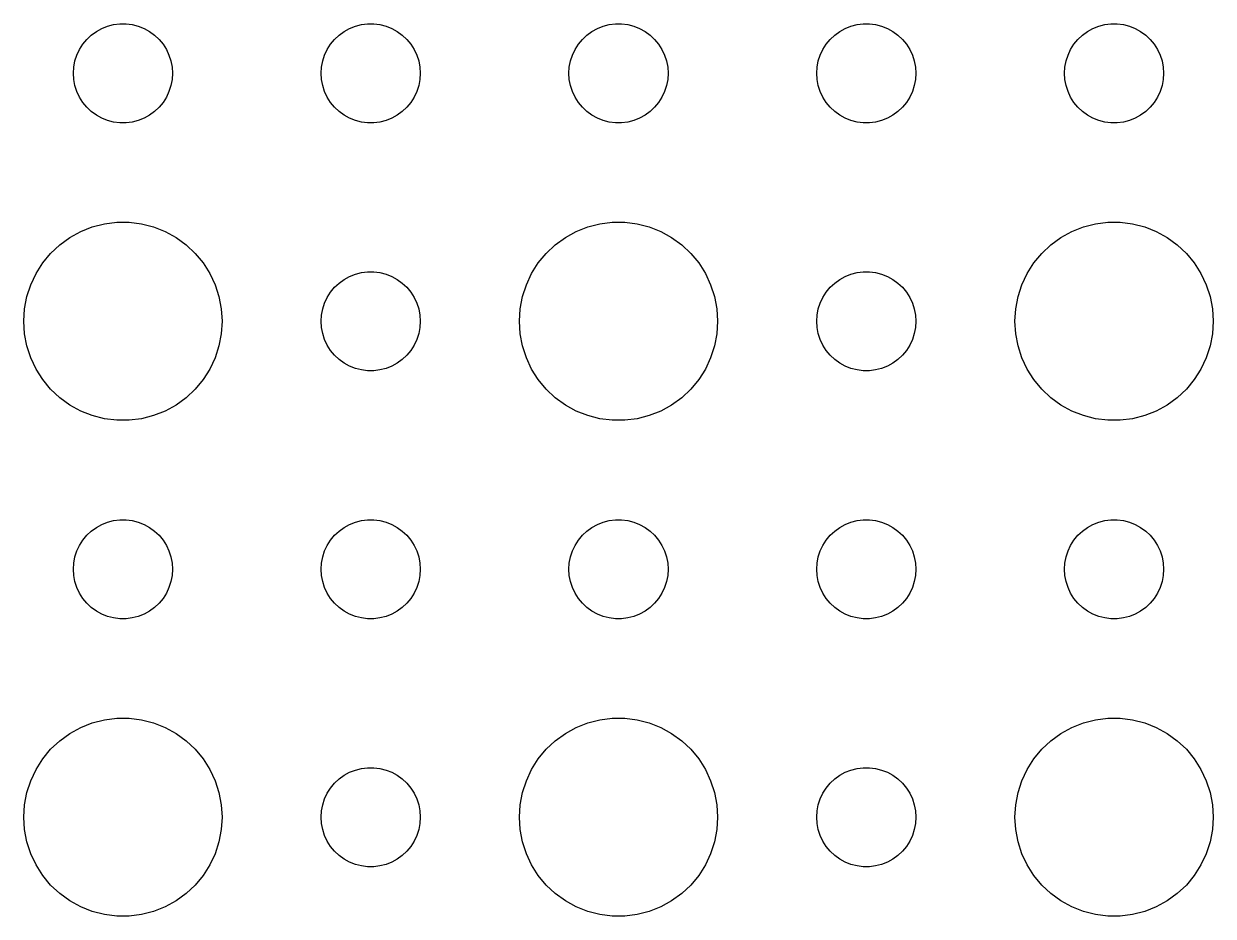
# Model space of a CAD drawing. Header units: metres. Extents: x -127 to 127, y -127 to 127.
# Drawn here: x -78 to -42, y -92.99 to -66 of the extents above; entities that cross this region are included whole.
import ezdxf

# ---------------------------------------------------------------- set-up
doc = ezdxf.new("R2010")
doc.units = ezdxf.units.M

msp = doc.modelspace()

# ---------------------------------------------------------------- linework, layer by layer
for p, q in [((-75.9561, -66.3442), (-75.8037, -66.2335)), ((-75.8037, -66.2335), (-75.6387, -66.1428)), ((-75.6387, -66.1428), (-75.4635, -66.0734)), ((-75.4635, -66.0734), (-75.2811, -66.0266)), ((-75.2811, -66.0266), (-75.0942, -66.003)), ((-75.0942, -66.003), (-74.9058, -66.003)), ((-74.9058, -66.003), (-74.7189, -66.0266)), ((-74.7189, -66.0266), (-74.5365, -66.0734)), ((-74.5365, -66.0734), (-74.3613, -66.1428)), ((-74.3613, -66.1428), (-74.1963, -66.2335)), ((-74.1963, -66.2335), (-74.0439, -66.3442)), ((-68.4561, -66.3442), (-68.3037, -66.2335)), ((-68.3037, -66.2335), (-68.1387, -66.1428)), ((-68.1387, -66.1428), (-67.9635, -66.0734)), ((-67.9635, -66.0734), (-67.7811, -66.0266)), ((-67.7811, -66.0266), (-67.5942, -66.003)), ((-67.5942, -66.003), (-67.4058, -66.003)), ((-67.4058, -66.003), (-67.2189, -66.0266)), ((-67.2189, -66.0266), (-67.0365, -66.0734)), ((-67.0365, -66.0734), (-66.8613, -66.1428)), ((-66.8613, -66.1428), (-66.6963, -66.2335)), ((-66.6963, -66.2335), (-66.5439, -66.3442)), ((-60.9561, -66.3442), (-60.8037, -66.2335)), ((-60.8037, -66.2335), (-60.6387, -66.1428)), ((-60.6387, -66.1428), (-60.4635, -66.0734)), ((-60.4635, -66.0734), (-60.2811, -66.0266)), ((-60.2811, -66.0266), (-60.0942, -66.003)), ((-60.0942, -66.003), (-59.9058, -66.003)), ((-59.9058, -66.003), (-59.7189, -66.0266)), ((-59.7189, -66.0266), (-59.5365, -66.0734)), ((-59.5365, -66.0734), (-59.3613, -66.1428)), ((-59.3613, -66.1428), (-59.1963, -66.2335)), ((-59.1963, -66.2335), (-59.0439, -66.3442)), ((-53.4561, -66.3442), (-53.3037, -66.2335)), ((-53.3037, -66.2335), (-53.1387, -66.1428)), ((-53.1387, -66.1428), (-52.9635, -66.0734)), ((-52.9635, -66.0734), (-52.7811, -66.0266)), ((-52.7811, -66.0266), (-52.5942, -66.003)), ((-52.5942, -66.003), (-52.4058, -66.003)), ((-52.4058, -66.003), (-52.2189, -66.0266)), ((-52.2189, -66.0266), (-52.0365, -66.0734)), ((-52.0365, -66.0734), (-51.8613, -66.1428)), ((-51.8613, -66.1428), (-51.6963, -66.2335)), ((-51.6963, -66.2335), (-51.5439, -66.3442)), ((-45.9561, -66.3442), (-45.8037, -66.2335)), ((-45.8037, -66.2335), (-45.6387, -66.1428)), ((-45.6387, -66.1428), (-45.4635, -66.0734)), ((-45.4635, -66.0734), (-45.2811, -66.0266)), ((-45.2811, -66.0266), (-45.0942, -66.003)), ((-45.0942, -66.003), (-44.9058, -66.003)), ((-44.9058, -66.003), (-44.7189, -66.0266)), ((-44.7189, -66.0266), (-44.5365, -66.0734)), ((-44.5365, -66.0734), (-44.3613, -66.1428)), ((-44.3613, -66.1428), (-44.1963, -66.2335)), ((-44.1963, -66.2335), (-44.0439, -66.3442)), ((-76.2135, -66.6183), (-76.0934, -66.4732)), ((-76.0934, -66.4732), (-75.9561, -66.3442)), ((-74.0439, -66.3442), (-73.9065, -66.4732)), ((-73.9065, -66.4732), (-73.7865, -66.6183)), ((-68.7135, -66.6183), (-68.5934, -66.4732)), ((-68.5934, -66.4732), (-68.4561, -66.3442)), ((-66.5439, -66.3442), (-66.4065, -66.4732)), ((-66.4065, -66.4732), (-66.2865, -66.6183)), ((-61.2135, -66.6183), (-61.0934, -66.4732)), ((-61.0934, -66.4732), (-60.9561, -66.3442)), ((-59.0439, -66.3442), (-58.9065, -66.4732)), ((-58.9065, -66.4732), (-58.7865, -66.6183)), ((-53.7135, -66.6183), (-53.5934, -66.4732)), ((-53.5934, -66.4732), (-53.4561, -66.3442)), ((-51.5439, -66.3442), (-51.4065, -66.4732)), ((-51.4065, -66.4732), (-51.2865, -66.6183)), ((-46.2135, -66.6183), (-46.0934, -66.4732)), ((-46.0934, -66.4732), (-45.9561, -66.3442)), ((-44.0439, -66.3442), (-43.9065, -66.4732)), ((-43.9065, -66.4732), (-43.7865, -66.6183)), ((-76.4529, -67.127), (-76.3947, -66.9478)), ((-76.3947, -66.9478), (-76.3145, -66.7774)), ((-76.3145, -66.7774), (-76.2135, -66.6183)), ((-73.7865, -66.6183), (-73.6855, -66.7774)), ((-73.6855, -66.7774), (-73.6053, -66.9478)), ((-73.6053, -66.9478), (-73.5471, -67.127)), ((-68.9529, -67.127), (-68.8947, -66.9478)), ((-68.8947, -66.9478), (-68.8145, -66.7774)), ((-68.8145, -66.7774), (-68.7135, -66.6183)), ((-66.2865, -66.6183), (-66.1855, -66.7774)), ((-66.1855, -66.7774), (-66.1053, -66.9478)), ((-66.1053, -66.9478), (-66.0471, -67.127)), ((-61.4529, -67.127), (-61.3947, -66.9478)), ((-61.3947, -66.9478), (-61.3145, -66.7774)), ((-61.3145, -66.7774), (-61.2135, -66.6183)), ((-58.7865, -66.6183), (-58.6855, -66.7774)), ((-58.6855, -66.7774), (-58.6053, -66.9478)), ((-58.6053, -66.9478), (-58.5471, -67.127)), ((-53.9529, -67.127), (-53.8947, -66.9478)), ((-53.8947, -66.9478), (-53.8145, -66.7774)), ((-53.8145, -66.7774), (-53.7135, -66.6183)), ((-51.2865, -66.6183), (-51.1855, -66.7774)), ((-51.1855, -66.7774), (-51.1053, -66.9478)), ((-51.1053, -66.9478), (-51.0471, -67.127)), ((-46.4529, -67.127), (-46.3947, -66.9478)), ((-46.3947, -66.9478), (-46.3145, -66.7774)), ((-46.3145, -66.7774), (-46.2135, -66.6183)), ((-43.7865, -66.6183), (-43.6855, -66.7774)), ((-43.6855, -66.7774), (-43.6053, -66.9478)), ((-43.6053, -66.9478), (-43.5471, -67.127)), ((-76.5, -67.5), (-76.4882, -67.312)), ((-76.4882, -67.312), (-76.4529, -67.127)), ((-73.5471, -67.127), (-73.5118, -67.312)), ((-73.5118, -67.312), (-73.5, -67.5)), ((-69, -67.5), (-68.9882, -67.312)), ((-68.9882, -67.312), (-68.9529, -67.127)), ((-66.0471, -67.127), (-66.0118, -67.312)), ((-66.0118, -67.312), (-66, -67.5)), ((-61.5, -67.5), (-61.4882, -67.312)), ((-61.4882, -67.312), (-61.4529, -67.127)), ((-58.5471, -67.127), (-58.5118, -67.312)), ((-58.5118, -67.312), (-58.5, -67.5)), ((-54, -67.5), (-53.9882, -67.312)), ((-53.9882, -67.312), (-53.9529, -67.127)), ((-51.0471, -67.127), (-51.0118, -67.312)), ((-51.0118, -67.312), (-51, -67.5)), ((-46.5, -67.5), (-46.4882, -67.312)), ((-46.4882, -67.312), (-46.4529, -67.127)), ((-43.5471, -67.127), (-43.5118, -67.312)), ((-43.5118, -67.312), (-43.5, -67.5)), ((-76.4882, -67.688), (-76.5, -67.5)), ((-73.5, -67.5), (-73.5118, -67.688)), ((-68.9882, -67.688), (-69, -67.5)), ((-66, -67.5), (-66.0118, -67.688)), ((-61.4882, -67.688), (-61.5, -67.5)), ((-58.5, -67.5), (-58.5118, -67.688)), ((-53.9882, -67.688), (-54, -67.5)), ((-51, -67.5), (-51.0118, -67.688)), ((-46.4882, -67.688), (-46.5, -67.5)), ((-43.5, -67.5), (-43.5118, -67.688)), ((-76.4529, -67.873), (-76.4882, -67.688)), ((-76.3947, -68.0522), (-76.4529, -67.873)), ((-73.5471, -67.873), (-73.6053, -68.0522)), ((-73.5118, -67.688), (-73.5471, -67.873)), ((-68.9529, -67.873), (-68.9882, -67.688)), ((-68.8947, -68.0522), (-68.9529, -67.873)), ((-66.0471, -67.873), (-66.1053, -68.0522)), ((-66.0118, -67.688), (-66.0471, -67.873)), ((-61.4529, -67.873), (-61.4882, -67.688)), ((-61.3947, -68.0522), (-61.4529, -67.873)), ((-58.5471, -67.873), (-58.6053, -68.0522)), ((-58.5118, -67.688), (-58.5471, -67.873)), ((-53.9529, -67.873), (-53.9882, -67.688)), ((-53.8947, -68.0522), (-53.9529, -67.873)), ((-51.0471, -67.873), (-51.1053, -68.0522)), ((-51.0118, -67.688), (-51.0471, -67.873)), ((-46.4529, -67.873), (-46.4882, -67.688)), ((-46.3947, -68.0522), (-46.4529, -67.873)), ((-43.5471, -67.873), (-43.6053, -68.0522)), ((-43.5118, -67.688), (-43.5471, -67.873)), ((-76.3145, -68.2226), (-76.3947, -68.0522)), ((-76.2135, -68.3817), (-76.3145, -68.2226)), ((-76.0934, -68.5268), (-76.2135, -68.3817)), ((-73.7865, -68.3817), (-73.9065, -68.5268)), ((-73.6855, -68.2226), (-73.7865, -68.3817)), ((-73.6053, -68.0522), (-73.6855, -68.2226)), ((-68.8145, -68.2226), (-68.8947, -68.0522)), ((-68.7135, -68.3817), (-68.8145, -68.2226)), ((-68.5934, -68.5268), (-68.7135, -68.3817)), ((-66.2865, -68.3817), (-66.4065, -68.5268)), ((-66.1855, -68.2226), (-66.2865, -68.3817)), ((-66.1053, -68.0522), (-66.1855, -68.2226)), ((-61.3145, -68.2226), (-61.3947, -68.0522)), ((-61.2135, -68.3817), (-61.3145, -68.2226)), ((-61.0934, -68.5268), (-61.2135, -68.3817)), ((-58.7865, -68.3817), (-58.9065, -68.5268)), ((-58.6855, -68.2226), (-58.7865, -68.3817)), ((-58.6053, -68.0522), (-58.6855, -68.2226)), ((-53.8145, -68.2226), (-53.8947, -68.0522)), ((-53.7135, -68.3817), (-53.8145, -68.2226)), ((-53.5934, -68.5268), (-53.7135, -68.3817)), ((-51.2865, -68.3817), (-51.4065, -68.5268)), ((-51.1855, -68.2226), (-51.2865, -68.3817)), ((-51.1053, -68.0522), (-51.1855, -68.2226)), ((-46.3145, -68.2226), (-46.3947, -68.0522)), ((-46.2135, -68.3817), (-46.3145, -68.2226)), ((-46.0934, -68.5268), (-46.2135, -68.3817)), ((-43.7865, -68.3817), (-43.9065, -68.5268)), ((-43.6855, -68.2226), (-43.7865, -68.3817)), ((-43.6053, -68.0522), (-43.6855, -68.2226)), ((-75.9561, -68.6558), (-76.0934, -68.5268)), ((-75.8037, -68.7665), (-75.9561, -68.6558)), ((-74.0439, -68.6558), (-74.1963, -68.7665)), ((-73.9065, -68.5268), (-74.0439, -68.6558)), ((-68.4561, -68.6558), (-68.5934, -68.5268)), ((-68.3037, -68.7665), (-68.4561, -68.6558)), ((-66.5439, -68.6558), (-66.6963, -68.7665)), ((-66.4065, -68.5268), (-66.5439, -68.6558)), ((-60.9561, -68.6558), (-61.0934, -68.5268)), ((-60.8037, -68.7665), (-60.9561, -68.6558)), ((-59.0439, -68.6558), (-59.1963, -68.7665)), ((-58.9065, -68.5268), (-59.0439, -68.6558)), ((-53.4561, -68.6558), (-53.5934, -68.5268)), ((-53.3037, -68.7665), (-53.4561, -68.6558)), ((-51.5439, -68.6558), (-51.6963, -68.7665)), ((-51.4065, -68.5268), (-51.5439, -68.6558)), ((-45.9561, -68.6558), (-46.0934, -68.5268)), ((-45.8037, -68.7665), (-45.9561, -68.6558)), ((-44.0439, -68.6558), (-44.1963, -68.7665)), ((-43.9065, -68.5268), (-44.0439, -68.6558)), ((-75.6387, -68.8572), (-75.8037, -68.7665)), ((-75.4635, -68.9266), (-75.6387, -68.8572)), ((-75.2811, -68.9734), (-75.4635, -68.9266)), ((-75.0942, -68.997), (-75.2811, -68.9734)), ((-74.9058, -68.997), (-75.0942, -68.997)), ((-74.7189, -68.9734), (-74.9058, -68.997)), ((-74.5365, -68.9266), (-74.7189, -68.9734)), ((-74.3613, -68.8572), (-74.5365, -68.9266)), ((-74.1963, -68.7665), (-74.3613, -68.8572)), ((-68.1387, -68.8572), (-68.3037, -68.7665)), ((-67.9635, -68.9266), (-68.1387, -68.8572)), ((-67.7811, -68.9734), (-67.9635, -68.9266)), ((-67.5942, -68.997), (-67.7811, -68.9734)), ((-67.4058, -68.997), (-67.5942, -68.997)), ((-67.2189, -68.9734), (-67.4058, -68.997)), ((-67.0365, -68.9266), (-67.2189, -68.9734)), ((-66.8613, -68.8572), (-67.0365, -68.9266)), ((-66.6963, -68.7665), (-66.8613, -68.8572)), ((-60.6387, -68.8572), (-60.8037, -68.7665)), ((-60.4635, -68.9266), (-60.6387, -68.8572)), ((-60.2811, -68.9734), (-60.4635, -68.9266)), ((-60.0942, -68.997), (-60.2811, -68.9734)), ((-59.9058, -68.997), (-60.0942, -68.997)), ((-59.7189, -68.9734), (-59.9058, -68.997)), ((-59.5365, -68.9266), (-59.7189, -68.9734)), ((-59.3613, -68.8572), (-59.5365, -68.9266)), ((-59.1963, -68.7665), (-59.3613, -68.8572)), ((-53.1387, -68.8572), (-53.3037, -68.7665)), ((-52.9635, -68.9266), (-53.1387, -68.8572)), ((-52.7811, -68.9734), (-52.9635, -68.9266)), ((-52.5942, -68.997), (-52.7811, -68.9734)), ((-52.4058, -68.997), (-52.5942, -68.997)), ((-52.2189, -68.9734), (-52.4058, -68.997)), ((-52.0365, -68.9266), (-52.2189, -68.9734)), ((-51.8613, -68.8572), (-52.0365, -68.9266)), ((-51.6963, -68.7665), (-51.8613, -68.8572)), ((-45.6387, -68.8572), (-45.8037, -68.7665)), ((-45.4635, -68.9266), (-45.6387, -68.8572)), ((-45.2811, -68.9734), (-45.4635, -68.9266)), ((-45.0942, -68.997), (-45.2811, -68.9734)), ((-44.9058, -68.997), (-45.0942, -68.997)), ((-44.7189, -68.9734), (-44.9058, -68.997)), ((-44.5365, -68.9266), (-44.7189, -68.9734)), ((-44.3613, -68.8572), (-44.5365, -68.9266)), ((-44.1963, -68.7665), (-44.3613, -68.8572)), ((-76.6075, -72.467), (-76.2773, -72.2855)), ((-76.2773, -72.2855), (-75.927, -72.1468)), ((-75.927, -72.1468), (-75.5621, -72.0531)), ((-75.5621, -72.0531), (-75.1884, -72.0059)), ((-75.1884, -72.0059), (-74.8116, -72.0059)), ((-74.8116, -72.0059), (-74.4379, -72.0531)), ((-74.4379, -72.0531), (-74.073, -72.1468)), ((-74.073, -72.1468), (-73.7227, -72.2855)), ((-73.7227, -72.2855), (-73.3925, -72.467)), ((-61.6075, -72.467), (-61.2773, -72.2855)), ((-61.2773, -72.2855), (-60.927, -72.1468)), ((-60.927, -72.1468), (-60.5621, -72.0531)), ((-60.5621, -72.0531), (-60.1884, -72.0059)), ((-60.1884, -72.0059), (-59.8116, -72.0059)), ((-59.8116, -72.0059), (-59.4379, -72.0531)), ((-59.4379, -72.0531), (-59.0729, -72.1468)), ((-59.0729, -72.1468), (-58.7227, -72.2855)), ((-58.7227, -72.2855), (-58.3925, -72.467)), ((-46.6075, -72.467), (-46.2773, -72.2855)), ((-46.2773, -72.2855), (-45.927, -72.1468)), ((-45.927, -72.1468), (-45.5621, -72.0531)), ((-45.5621, -72.0531), (-45.1884, -72.0059)), ((-45.1884, -72.0059), (-44.8116, -72.0059)), ((-44.8116, -72.0059), (-44.4379, -72.0531)), ((-44.4379, -72.0531), (-44.0729, -72.1468)), ((-44.0729, -72.1468), (-43.7227, -72.2855)), ((-43.7227, -72.2855), (-43.3925, -72.467)), ((-77.1869, -72.9464), (-76.9123, -72.6885)), ((-76.9123, -72.6885), (-76.6075, -72.467)), ((-73.3925, -72.467), (-73.0877, -72.6885)), ((-73.0877, -72.6885), (-72.8131, -72.9464)), ((-62.1869, -72.9464), (-61.9123, -72.6885)), ((-61.9123, -72.6885), (-61.6075, -72.467)), ((-58.3925, -72.467), (-58.0877, -72.6885)), ((-58.0877, -72.6885), (-57.8131, -72.9464)), ((-47.1869, -72.9464), (-46.9123, -72.6885)), ((-46.9123, -72.6885), (-46.6075, -72.467)), ((-43.3925, -72.467), (-43.0877, -72.6885)), ((-43.0877, -72.6885), (-42.8131, -72.9464)), ((-77.427, -73.2366), (-77.1869, -72.9464)), ((-72.8131, -72.9464), (-72.573, -73.2366)), ((-62.427, -73.2366), (-62.1869, -72.9464)), ((-57.8131, -72.9464), (-57.5729, -73.2366)), ((-47.427, -73.2366), (-47.1869, -72.9464)), ((-42.8131, -72.9464), (-42.5729, -73.2366)), ((-77.6289, -73.5547), (-77.427, -73.2366)), ((-72.573, -73.2366), (-72.3711, -73.5547)), ((-62.6289, -73.5547), (-62.427, -73.2366)), ((-57.5729, -73.2366), (-57.3711, -73.5547)), ((-47.6289, -73.5547), (-47.427, -73.2366)), ((-42.5729, -73.2366), (-42.3711, -73.5547)), ((-77.7893, -73.8956), (-77.6289, -73.5547)), ((-72.3711, -73.5547), (-72.2107, -73.8956)), ((-68.4561, -73.8442), (-68.3037, -73.7335)), ((-68.3037, -73.7335), (-68.1387, -73.6428)), ((-68.1387, -73.6428), (-67.9635, -73.5734)), ((-67.9635, -73.5734), (-67.7811, -73.5266)), ((-67.7811, -73.5266), (-67.5942, -73.503)), ((-67.5942, -73.503), (-67.4058, -73.503)), ((-67.4058, -73.503), (-67.2189, -73.5266)), ((-67.2189, -73.5266), (-67.0365, -73.5734)), ((-67.0365, -73.5734), (-66.8613, -73.6428)), ((-66.8613, -73.6428), (-66.6963, -73.7335)), ((-66.6963, -73.7335), (-66.5439, -73.8442)), ((-62.7893, -73.8956), (-62.6289, -73.5547)), ((-57.3711, -73.5547), (-57.2107, -73.8956)), ((-53.4561, -73.8442), (-53.3037, -73.7335)), ((-53.3037, -73.7335), (-53.1387, -73.6428)), ((-53.1387, -73.6428), (-52.9635, -73.5734)), ((-52.9635, -73.5734), (-52.7811, -73.5266)), ((-52.7811, -73.5266), (-52.5942, -73.503)), ((-52.5942, -73.503), (-52.4058, -73.503)), ((-52.4058, -73.503), (-52.2189, -73.5266)), ((-52.2189, -73.5266), (-52.0365, -73.5734)), ((-52.0365, -73.5734), (-51.8613, -73.6428)), ((-51.8613, -73.6428), (-51.6963, -73.7335)), ((-51.6963, -73.7335), (-51.5439, -73.8442)), ((-47.7893, -73.8956), (-47.6289, -73.5547)), ((-42.3711, -73.5547), (-42.2107, -73.8956)), ((-77.9057, -74.2539), (-77.7893, -73.8956)), ((-72.2107, -73.8956), (-72.0943, -74.2539)), ((-68.8145, -74.2774), (-68.7135, -74.1183)), ((-68.7135, -74.1183), (-68.5934, -73.9732)), ((-68.5934, -73.9732), (-68.4561, -73.8442)), ((-66.5439, -73.8442), (-66.4065, -73.9732)), ((-66.4065, -73.9732), (-66.2865, -74.1183)), ((-66.2865, -74.1183), (-66.1855, -74.2774)), ((-62.9057, -74.2539), (-62.7893, -73.8956)), ((-57.2107, -73.8956), (-57.0942, -74.2539)), ((-53.8145, -74.2774), (-53.7135, -74.1183)), ((-53.7135, -74.1183), (-53.5934, -73.9732)), ((-53.5934, -73.9732), (-53.4561, -73.8442)), ((-51.5439, -73.8442), (-51.4065, -73.9732)), ((-51.4065, -73.9732), (-51.2865, -74.1183)), ((-51.2865, -74.1183), (-51.1855, -74.2774)), ((-47.9057, -74.2539), (-47.7893, -73.8956)), ((-42.2107, -73.8956), (-42.0942, -74.2539)), ((-77.9763, -74.624), (-77.9057, -74.2539)), ((-72.0943, -74.2539), (-72.0237, -74.624)), ((-68.9529, -74.627), (-68.8947, -74.4478)), ((-68.8947, -74.4478), (-68.8145, -74.2774)), ((-66.1855, -74.2774), (-66.1053, -74.4478)), ((-66.1053, -74.4478), (-66.0471, -74.627)), ((-62.9763, -74.624), (-62.9057, -74.2539)), ((-57.0942, -74.2539), (-57.0237, -74.624)), ((-53.9529, -74.627), (-53.8947, -74.4478)), ((-53.8947, -74.4478), (-53.8145, -74.2774)), ((-51.1855, -74.2774), (-51.1053, -74.4478)), ((-51.1053, -74.4478), (-51.0471, -74.627)), ((-47.9763, -74.624), (-47.9057, -74.2539)), ((-42.0942, -74.2539), (-42.0237, -74.624)), ((-78, -75), (-77.9763, -74.624)), ((-72.0237, -74.624), (-72, -75)), ((-69, -75), (-68.9882, -74.812)), ((-68.9882, -74.812), (-68.9529, -74.627)), ((-66.0471, -74.627), (-66.0118, -74.812)), ((-66.0118, -74.812), (-66, -75)), ((-63, -75), (-62.9763, -74.624)), ((-57.0237, -74.624), (-57, -75)), ((-54, -75), (-53.9882, -74.812)), ((-53.9882, -74.812), (-53.9529, -74.627)), ((-51.0471, -74.627), (-51.0118, -74.812)), ((-51.0118, -74.812), (-51, -75)), ((-48, -75), (-47.9763, -74.624)), ((-42.0237, -74.624), (-42, -75)), ((-77.9763, -75.376), (-78, -75)), ((-72, -75), (-72.0237, -75.376)), ((-68.9882, -75.188), (-69, -75)), ((-68.9529, -75.373), (-68.9882, -75.188)), ((-66.0118, -75.188), (-66.0471, -75.373)), ((-66, -75), (-66.0118, -75.188)), ((-62.9763, -75.376), (-63, -75)), ((-57, -75), (-57.0237, -75.376)), ((-53.9882, -75.188), (-54, -75)), ((-53.9529, -75.373), (-53.9882, -75.188)), ((-51.0118, -75.188), (-51.0471, -75.373)), ((-51, -75), (-51.0118, -75.188)), ((-47.9763, -75.376), (-48, -75)), ((-42, -75), (-42.0237, -75.376)), ((-77.9057, -75.7461), (-77.9763, -75.376)), ((-72.0237, -75.376), (-72.0943, -75.7461)), ((-68.8947, -75.5522), (-68.9529, -75.373)), ((-68.8145, -75.7226), (-68.8947, -75.5522)), ((-66.1053, -75.5522), (-66.1855, -75.7226)), ((-66.0471, -75.373), (-66.1053, -75.5522)), ((-62.9057, -75.7461), (-62.9763, -75.376)), ((-57.0237, -75.376), (-57.0942, -75.7461)), ((-53.8947, -75.5522), (-53.9529, -75.373)), ((-53.8145, -75.7226), (-53.8947, -75.5522)), ((-51.1053, -75.5522), (-51.1855, -75.7226)), ((-51.0471, -75.373), (-51.1053, -75.5522)), ((-47.9057, -75.7461), (-47.9763, -75.376)), ((-42.0237, -75.376), (-42.0942, -75.7461)), ((-77.7893, -76.1044), (-77.9057, -75.7461)), ((-72.0943, -75.7461), (-72.2107, -76.1044)), ((-68.7135, -75.8817), (-68.8145, -75.7226)), ((-68.5934, -76.0268), (-68.7135, -75.8817)), ((-66.2865, -75.8817), (-66.4065, -76.0268)), ((-66.1855, -75.7226), (-66.2865, -75.8817)), ((-62.7893, -76.1044), (-62.9057, -75.7461)), ((-57.0942, -75.7461), (-57.2107, -76.1044)), ((-53.7135, -75.8817), (-53.8145, -75.7226)), ((-53.5934, -76.0268), (-53.7135, -75.8817)), ((-51.2865, -75.8817), (-51.4065, -76.0268)), ((-51.1855, -75.7226), (-51.2865, -75.8817)), ((-47.7893, -76.1044), (-47.9057, -75.7461)), ((-42.0942, -75.7461), (-42.2107, -76.1044)), ((-77.6289, -76.4453), (-77.7893, -76.1044)), ((-72.2107, -76.1044), (-72.3711, -76.4453)), ((-68.4561, -76.1558), (-68.5934, -76.0268)), ((-68.3037, -76.2665), (-68.4561, -76.1558)), ((-68.1387, -76.3572), (-68.3037, -76.2665)), ((-66.6963, -76.2665), (-66.8613, -76.3572)), ((-66.5439, -76.1558), (-66.6963, -76.2665)), ((-66.4065, -76.0268), (-66.5439, -76.1558)), ((-62.6289, -76.4453), (-62.7893, -76.1044)), ((-57.2107, -76.1044), (-57.3711, -76.4453)), ((-53.4561, -76.1558), (-53.5934, -76.0268)), ((-53.3037, -76.2665), (-53.4561, -76.1558)), ((-53.1387, -76.3572), (-53.3037, -76.2665)), ((-51.6963, -76.2665), (-51.8613, -76.3572)), ((-51.5439, -76.1558), (-51.6963, -76.2665)), ((-51.4065, -76.0268), (-51.5439, -76.1558)), ((-47.6289, -76.4453), (-47.7893, -76.1044)), ((-42.2107, -76.1044), (-42.3711, -76.4453)), ((-77.427, -76.7634), (-77.6289, -76.4453)), ((-72.3711, -76.4453), (-72.573, -76.7634)), ((-67.9635, -76.4266), (-68.1387, -76.3572)), ((-67.7811, -76.4734), (-67.9635, -76.4266)), ((-67.5942, -76.497), (-67.7811, -76.4734)), ((-67.4058, -76.497), (-67.5942, -76.497)), ((-67.2189, -76.4734), (-67.4058, -76.497)), ((-67.0365, -76.4266), (-67.2189, -76.4734)), ((-66.8613, -76.3572), (-67.0365, -76.4266)), ((-62.427, -76.7634), (-62.6289, -76.4453)), ((-57.3711, -76.4453), (-57.5729, -76.7634)), ((-52.9635, -76.4266), (-53.1387, -76.3572)), ((-52.7811, -76.4734), (-52.9635, -76.4266)), ((-52.5942, -76.497), (-52.7811, -76.4734)), ((-52.4058, -76.497), (-52.5942, -76.497)), ((-52.2189, -76.4734), (-52.4058, -76.497)), ((-52.0365, -76.4266), (-52.2189, -76.4734)), ((-51.8613, -76.3572), (-52.0365, -76.4266)), ((-47.427, -76.7634), (-47.6289, -76.4453)), ((-42.3711, -76.4453), (-42.5729, -76.7634)), ((-77.1869, -77.0536), (-77.427, -76.7634)), ((-72.573, -76.7634), (-72.8131, -77.0536)), ((-62.1869, -77.0536), (-62.427, -76.7634)), ((-57.5729, -76.7634), (-57.8131, -77.0536)), ((-47.1869, -77.0536), (-47.427, -76.7634)), ((-42.5729, -76.7634), (-42.8131, -77.0536)), ((-76.9123, -77.3115), (-77.1869, -77.0536)), ((-76.6075, -77.533), (-76.9123, -77.3115)), ((-73.0877, -77.3115), (-73.3925, -77.533)), ((-72.8131, -77.0536), (-73.0877, -77.3115)), ((-61.9123, -77.3115), (-62.1869, -77.0536)), ((-61.6075, -77.533), (-61.9123, -77.3115)), ((-58.0877, -77.3115), (-58.3925, -77.533)), ((-57.8131, -77.0536), (-58.0877, -77.3115)), ((-46.9123, -77.3115), (-47.1869, -77.0536)), ((-46.6075, -77.533), (-46.9123, -77.3115)), ((-43.0877, -77.3115), (-43.3925, -77.533)), ((-42.8131, -77.0536), (-43.0877, -77.3115)), ((-76.2773, -77.7145), (-76.6075, -77.533)), ((-75.927, -77.8532), (-76.2773, -77.7145)), ((-73.7227, -77.7145), (-74.073, -77.8532)), ((-73.3925, -77.533), (-73.7227, -77.7145)), ((-61.2773, -77.7145), (-61.6075, -77.533)), ((-60.927, -77.8532), (-61.2773, -77.7145)), ((-58.7227, -77.7145), (-59.0729, -77.8532)), ((-58.3925, -77.533), (-58.7227, -77.7145)), ((-46.2773, -77.7145), (-46.6075, -77.533)), ((-45.927, -77.8532), (-46.2773, -77.7145)), ((-43.7227, -77.7145), (-44.0729, -77.8532)), ((-43.3925, -77.533), (-43.7227, -77.7145)), ((-75.5621, -77.9469), (-75.927, -77.8532)), ((-75.1884, -77.9941), (-75.5621, -77.9469)), ((-74.8116, -77.9941), (-75.1884, -77.9941)), ((-74.4379, -77.9469), (-74.8116, -77.9941)), ((-74.073, -77.8532), (-74.4379, -77.9469)), ((-60.5621, -77.9469), (-60.927, -77.8532)), ((-60.1884, -77.9941), (-60.5621, -77.9469)), ((-59.8116, -77.9941), (-60.1884, -77.9941)), ((-59.4379, -77.9469), (-59.8116, -77.9941)), ((-59.0729, -77.8532), (-59.4379, -77.9469)), ((-45.5621, -77.9469), (-45.927, -77.8532)), ((-45.1884, -77.9941), (-45.5621, -77.9469)), ((-44.8116, -77.9941), (-45.1884, -77.9941)), ((-44.4379, -77.9469), (-44.8116, -77.9941)), ((-44.0729, -77.8532), (-44.4379, -77.9469)), ((-76.0934, -81.4732), (-75.9561, -81.3442)), ((-75.9561, -81.3442), (-75.8037, -81.2335)), ((-75.8037, -81.2335), (-75.6387, -81.1428)), ((-75.6387, -81.1428), (-75.4635, -81.0734)), ((-75.4635, -81.0734), (-75.2811, -81.0266)), ((-75.2811, -81.0266), (-75.0942, -81.003)), ((-75.0942, -81.003), (-74.9058, -81.003)), ((-74.9058, -81.003), (-74.7189, -81.0266)), ((-74.7189, -81.0266), (-74.5365, -81.0734)), ((-74.5365, -81.0734), (-74.3613, -81.1428)), ((-74.3613, -81.1428), (-74.1963, -81.2335)), ((-74.1963, -81.2335), (-74.0439, -81.3442)), ((-74.0439, -81.3442), (-73.9065, -81.4732)), ((-68.5934, -81.4732), (-68.4561, -81.3442)), ((-68.4561, -81.3442), (-68.3037, -81.2335)), ((-68.3037, -81.2335), (-68.1387, -81.1428)), ((-68.1387, -81.1428), (-67.9635, -81.0734)), ((-67.9635, -81.0734), (-67.7811, -81.0266)), ((-67.7811, -81.0266), (-67.5942, -81.003)), ((-67.5942, -81.003), (-67.4058, -81.003)), ((-67.4058, -81.003), (-67.2189, -81.0266)), ((-67.2189, -81.0266), (-67.0365, -81.0734)), ((-67.0365, -81.0734), (-66.8613, -81.1428)), ((-66.8613, -81.1428), (-66.6963, -81.2335)), ((-66.6963, -81.2335), (-66.5439, -81.3442)), ((-66.5439, -81.3442), (-66.4065, -81.4732)), ((-61.0934, -81.4732), (-60.9561, -81.3442)), ((-60.9561, -81.3442), (-60.8037, -81.2335)), ((-60.8037, -81.2335), (-60.6387, -81.1428)), ((-60.6387, -81.1428), (-60.4635, -81.0734)), ((-60.4635, -81.0734), (-60.2811, -81.0266)), ((-60.2811, -81.0266), (-60.0942, -81.003)), ((-60.0942, -81.003), (-59.9058, -81.003)), ((-59.9058, -81.003), (-59.7189, -81.0266)), ((-59.7189, -81.0266), (-59.5365, -81.0734)), ((-59.5365, -81.0734), (-59.3613, -81.1428)), ((-59.3613, -81.1428), (-59.1963, -81.2335)), ((-59.1963, -81.2335), (-59.0439, -81.3442)), ((-59.0439, -81.3442), (-58.9065, -81.4732)), ((-53.5934, -81.4732), (-53.4561, -81.3442)), ((-53.4561, -81.3442), (-53.3037, -81.2335)), ((-53.3037, -81.2335), (-53.1387, -81.1428)), ((-53.1387, -81.1428), (-52.9635, -81.0734)), ((-52.9635, -81.0734), (-52.7811, -81.0266)), ((-52.7811, -81.0266), (-52.5942, -81.003)), ((-52.5942, -81.003), (-52.4058, -81.003)), ((-52.4058, -81.003), (-52.2189, -81.0266)), ((-52.2189, -81.0266), (-52.0365, -81.0734)), ((-52.0365, -81.0734), (-51.8613, -81.1428)), ((-51.8613, -81.1428), (-51.6963, -81.2335)), ((-51.6963, -81.2335), (-51.5439, -81.3442)), ((-51.5439, -81.3442), (-51.4065, -81.4732)), ((-46.0934, -81.4732), (-45.9561, -81.3442)), ((-45.9561, -81.3442), (-45.8037, -81.2335)), ((-45.8037, -81.2335), (-45.6387, -81.1428)), ((-45.6387, -81.1428), (-45.4635, -81.0734)), ((-45.4635, -81.0734), (-45.2811, -81.0266)), ((-45.2811, -81.0266), (-45.0942, -81.003)), ((-45.0942, -81.003), (-44.9058, -81.003)), ((-44.9058, -81.003), (-44.7189, -81.0266)), ((-44.7189, -81.0266), (-44.5365, -81.0734)), ((-44.5365, -81.0734), (-44.3613, -81.1428)), ((-44.3613, -81.1428), (-44.1963, -81.2335)), ((-44.1963, -81.2335), (-44.0439, -81.3442)), ((-44.0439, -81.3442), (-43.9065, -81.4732)), ((-76.3145, -81.7774), (-76.2135, -81.6183)), ((-76.2135, -81.6183), (-76.0934, -81.4732)), ((-73.9065, -81.4732), (-73.7865, -81.6183)), ((-73.7865, -81.6183), (-73.6855, -81.7774)), ((-68.8145, -81.7774), (-68.7135, -81.6183)), ((-68.7135, -81.6183), (-68.5934, -81.4732)), ((-66.4065, -81.4732), (-66.2865, -81.6183)), ((-66.2865, -81.6183), (-66.1855, -81.7774)), ((-61.3145, -81.7774), (-61.2135, -81.6183)), ((-61.2135, -81.6183), (-61.0934, -81.4732)), ((-58.9065, -81.4732), (-58.7865, -81.6183)), ((-58.7865, -81.6183), (-58.6855, -81.7774)), ((-53.8145, -81.7774), (-53.7135, -81.6183)), ((-53.7135, -81.6183), (-53.5934, -81.4732)), ((-51.4065, -81.4732), (-51.2865, -81.6183)), ((-51.2865, -81.6183), (-51.1855, -81.7774)), ((-46.3145, -81.7774), (-46.2135, -81.6183)), ((-46.2135, -81.6183), (-46.0934, -81.4732)), ((-43.9065, -81.4732), (-43.7865, -81.6183)), ((-43.7865, -81.6183), (-43.6855, -81.7774)), ((-76.4529, -82.127), (-76.3947, -81.9478)), ((-76.3947, -81.9478), (-76.3145, -81.7774)), ((-73.6855, -81.7774), (-73.6053, -81.9478)), ((-73.6053, -81.9478), (-73.5471, -82.127)), ((-68.9529, -82.127), (-68.8947, -81.9478)), ((-68.8947, -81.9478), (-68.8145, -81.7774)), ((-66.1855, -81.7774), (-66.1053, -81.9478)), ((-66.1053, -81.9478), (-66.0471, -82.127)), ((-61.4529, -82.127), (-61.3947, -81.9478)), ((-61.3947, -81.9478), (-61.3145, -81.7774)), ((-58.6855, -81.7774), (-58.6053, -81.9478)), ((-58.6053, -81.9478), (-58.5471, -82.127)), ((-53.9529, -82.127), (-53.8947, -81.9478)), ((-53.8947, -81.9478), (-53.8145, -81.7774)), ((-51.1855, -81.7774), (-51.1053, -81.9478)), ((-51.1053, -81.9478), (-51.0471, -82.127)), ((-46.4529, -82.127), (-46.3947, -81.9478)), ((-46.3947, -81.9478), (-46.3145, -81.7774)), ((-43.6855, -81.7774), (-43.6053, -81.9478)), ((-43.6053, -81.9478), (-43.5471, -82.127)), ((-76.5, -82.5), (-76.4882, -82.312)), ((-76.4882, -82.312), (-76.4529, -82.127)), ((-73.5471, -82.127), (-73.5118, -82.312)), ((-73.5118, -82.312), (-73.5, -82.5)), ((-69, -82.5), (-68.9882, -82.312)), ((-68.9882, -82.312), (-68.9529, -82.127)), ((-66.0471, -82.127), (-66.0118, -82.312)), ((-66.0118, -82.312), (-66, -82.5)), ((-61.5, -82.5), (-61.4882, -82.312)), ((-61.4882, -82.312), (-61.4529, -82.127)), ((-58.5471, -82.127), (-58.5118, -82.312)), ((-58.5118, -82.312), (-58.5, -82.5)), ((-54, -82.5), (-53.9882, -82.312)), ((-53.9882, -82.312), (-53.9529, -82.127)), ((-51.0471, -82.127), (-51.0118, -82.312)), ((-51.0118, -82.312), (-51, -82.5)), ((-46.5, -82.5), (-46.4882, -82.312)), ((-46.4882, -82.312), (-46.4529, -82.127)), ((-43.5471, -82.127), (-43.5118, -82.312)), ((-43.5118, -82.312), (-43.5, -82.5)), ((-76.4882, -82.688), (-76.5, -82.5)), ((-76.4529, -82.873), (-76.4882, -82.688)), ((-73.5118, -82.688), (-73.5471, -82.873)), ((-73.5, -82.5), (-73.5118, -82.688)), ((-68.9882, -82.688), (-69, -82.5)), ((-68.9529, -82.873), (-68.9882, -82.688)), ((-66.0118, -82.688), (-66.0471, -82.873)), ((-66, -82.5), (-66.0118, -82.688)), ((-61.4882, -82.688), (-61.5, -82.5)), ((-61.4529, -82.873), (-61.4882, -82.688)), ((-58.5118, -82.688), (-58.5471, -82.873)), ((-58.5, -82.5), (-58.5118, -82.688)), ((-53.9882, -82.688), (-54, -82.5)), ((-53.9529, -82.873), (-53.9882, -82.688)), ((-51.0118, -82.688), (-51.0471, -82.873)), ((-51, -82.5), (-51.0118, -82.688)), ((-46.4882, -82.688), (-46.5, -82.5)), ((-46.4529, -82.873), (-46.4882, -82.688)), ((-43.5118, -82.688), (-43.5471, -82.873)), ((-43.5, -82.5), (-43.5118, -82.688)), ((-76.3947, -83.0522), (-76.4529, -82.873)), ((-76.3145, -83.2226), (-76.3947, -83.0522)), ((-73.6053, -83.0522), (-73.6855, -83.2226)), ((-73.5471, -82.873), (-73.6053, -83.0522)), ((-68.8947, -83.0522), (-68.9529, -82.873)), ((-68.8145, -83.2226), (-68.8947, -83.0522)), ((-66.1053, -83.0522), (-66.1855, -83.2226)), ((-66.0471, -82.873), (-66.1053, -83.0522)), ((-61.3947, -83.0522), (-61.4529, -82.873)), ((-61.3145, -83.2226), (-61.3947, -83.0522)), ((-58.6053, -83.0522), (-58.6855, -83.2226)), ((-58.5471, -82.873), (-58.6053, -83.0522)), ((-53.8947, -83.0522), (-53.9529, -82.873)), ((-53.8145, -83.2226), (-53.8947, -83.0522)), ((-51.1053, -83.0522), (-51.1855, -83.2226)), ((-51.0471, -82.873), (-51.1053, -83.0522)), ((-46.3947, -83.0522), (-46.4529, -82.873)), ((-46.3145, -83.2226), (-46.3947, -83.0522)), ((-43.6053, -83.0522), (-43.6855, -83.2226)), ((-43.5471, -82.873), (-43.6053, -83.0522)), ((-76.2135, -83.3817), (-76.3145, -83.2226)), ((-76.0934, -83.5268), (-76.2135, -83.3817)), ((-73.7865, -83.3817), (-73.9065, -83.5268)), ((-73.6855, -83.2226), (-73.7865, -83.3817)), ((-68.7135, -83.3817), (-68.8145, -83.2226)), ((-68.5934, -83.5268), (-68.7135, -83.3817)), ((-66.2865, -83.3817), (-66.4065, -83.5268)), ((-66.1855, -83.2226), (-66.2865, -83.3817)), ((-61.2135, -83.3817), (-61.3145, -83.2226)), ((-61.0934, -83.5268), (-61.2135, -83.3817)), ((-58.7865, -83.3817), (-58.9065, -83.5268)), ((-58.6855, -83.2226), (-58.7865, -83.3817)), ((-53.7135, -83.3817), (-53.8145, -83.2226)), ((-53.5934, -83.5268), (-53.7135, -83.3817)), ((-51.2865, -83.3817), (-51.4065, -83.5268)), ((-51.1855, -83.2226), (-51.2865, -83.3817)), ((-46.2135, -83.3817), (-46.3145, -83.2226)), ((-46.0934, -83.5268), (-46.2135, -83.3817)), ((-43.7865, -83.3817), (-43.9065, -83.5268)), ((-43.6855, -83.2226), (-43.7865, -83.3817)), ((-75.9561, -83.6558), (-76.0934, -83.5268)), ((-75.8037, -83.7665), (-75.9561, -83.6558)), ((-75.6387, -83.8572), (-75.8037, -83.7665)), ((-75.4635, -83.9266), (-75.6387, -83.8572)), ((-74.3613, -83.8572), (-74.5365, -83.9266)), ((-74.1963, -83.7665), (-74.3613, -83.8572)), ((-74.0439, -83.6558), (-74.1963, -83.7665)), ((-73.9065, -83.5268), (-74.0439, -83.6558)), ((-68.4561, -83.6558), (-68.5934, -83.5268)), ((-68.3037, -83.7665), (-68.4561, -83.6558)), ((-68.1387, -83.8572), (-68.3037, -83.7665)), ((-67.9635, -83.9266), (-68.1387, -83.8572)), ((-66.8613, -83.8572), (-67.0365, -83.9266)), ((-66.6963, -83.7665), (-66.8613, -83.8572)), ((-66.5439, -83.6558), (-66.6963, -83.7665)), ((-66.4065, -83.5268), (-66.5439, -83.6558)), ((-60.9561, -83.6558), (-61.0934, -83.5268)), ((-60.8037, -83.7665), (-60.9561, -83.6558)), ((-60.6387, -83.8572), (-60.8037, -83.7665)), ((-60.4635, -83.9266), (-60.6387, -83.8572)), ((-59.3613, -83.8572), (-59.5365, -83.9266)), ((-59.1963, -83.7665), (-59.3613, -83.8572)), ((-59.0439, -83.6558), (-59.1963, -83.7665)), ((-58.9065, -83.5268), (-59.0439, -83.6558)), ((-53.4561, -83.6558), (-53.5934, -83.5268)), ((-53.3037, -83.7665), (-53.4561, -83.6558)), ((-53.1387, -83.8572), (-53.3037, -83.7665)), ((-52.9635, -83.9266), (-53.1387, -83.8572)), ((-51.8613, -83.8572), (-52.0365, -83.9266)), ((-51.6963, -83.7665), (-51.8613, -83.8572)), ((-51.5439, -83.6558), (-51.6963, -83.7665)), ((-51.4065, -83.5268), (-51.5439, -83.6558)), ((-45.9561, -83.6558), (-46.0934, -83.5268)), ((-45.8037, -83.7665), (-45.9561, -83.6558)), ((-45.6387, -83.8572), (-45.8037, -83.7665)), ((-45.4635, -83.9266), (-45.6387, -83.8572)), ((-44.3613, -83.8572), (-44.5365, -83.9266)), ((-44.1963, -83.7665), (-44.3613, -83.8572)), ((-44.0439, -83.6558), (-44.1963, -83.7665)), ((-43.9065, -83.5268), (-44.0439, -83.6558)), ((-75.2811, -83.9734), (-75.4635, -83.9266)), ((-75.0942, -83.997), (-75.2811, -83.9734)), ((-74.9058, -83.997), (-75.0942, -83.997)), ((-74.7189, -83.9734), (-74.9058, -83.997)), ((-74.5365, -83.9266), (-74.7189, -83.9734)), ((-67.7811, -83.9734), (-67.9635, -83.9266)), ((-67.5942, -83.997), (-67.7811, -83.9734)), ((-67.4058, -83.997), (-67.5942, -83.997)), ((-67.2189, -83.9734), (-67.4058, -83.997)), ((-67.0365, -83.9266), (-67.2189, -83.9734)), ((-60.2811, -83.9734), (-60.4635, -83.9266)), ((-60.0942, -83.997), (-60.2811, -83.9734)), ((-59.9058, -83.997), (-60.0942, -83.997)), ((-59.7189, -83.9734), (-59.9058, -83.997)), ((-59.5365, -83.9266), (-59.7189, -83.9734)), ((-52.7811, -83.9734), (-52.9635, -83.9266)), ((-52.5942, -83.997), (-52.7811, -83.9734)), ((-52.4058, -83.997), (-52.5942, -83.997)), ((-52.2189, -83.9734), (-52.4058, -83.997)), ((-52.0365, -83.9266), (-52.2189, -83.9734)), ((-45.2811, -83.9734), (-45.4635, -83.9266)), ((-45.0942, -83.997), (-45.2811, -83.9734)), ((-44.9058, -83.997), (-45.0942, -83.997)), ((-44.7189, -83.9734), (-44.9058, -83.997)), ((-44.5365, -83.9266), (-44.7189, -83.9734)), ((-75.927, -87.1468), (-75.5621, -87.0531)), ((-75.5621, -87.0531), (-75.1884, -87.0059)), ((-75.1884, -87.0059), (-74.8116, -87.0059)), ((-74.8116, -87.0059), (-74.4379, -87.0531)), ((-74.4379, -87.0531), (-74.073, -87.1468)), ((-60.927, -87.1468), (-60.5621, -87.0531)), ((-60.5621, -87.0531), (-60.1884, -87.0059)), ((-60.1884, -87.0059), (-59.8116, -87.0059)), ((-59.8116, -87.0059), (-59.4379, -87.0531)), ((-59.4379, -87.0531), (-59.0729, -87.1468)), ((-45.927, -87.1468), (-45.5621, -87.0531)), ((-45.5621, -87.0531), (-45.1884, -87.0059)), ((-45.1884, -87.0059), (-44.8116, -87.0059)), ((-44.8116, -87.0059), (-44.4379, -87.0531)), ((-44.4379, -87.0531), (-44.0729, -87.1468)), ((-76.9123, -87.6885), (-76.6075, -87.467)), ((-76.6075, -87.467), (-76.2773, -87.2855)), ((-76.2773, -87.2855), (-75.927, -87.1468)), ((-74.073, -87.1468), (-73.7227, -87.2855)), ((-73.7227, -87.2855), (-73.3925, -87.467)), ((-73.3925, -87.467), (-73.0877, -87.6885)), ((-61.9123, -87.6885), (-61.6075, -87.467)), ((-61.6075, -87.467), (-61.2773, -87.2855)), ((-61.2773, -87.2855), (-60.927, -87.1468)), ((-59.0729, -87.1468), (-58.7227, -87.2855)), ((-58.7227, -87.2855), (-58.3925, -87.467)), ((-58.3925, -87.467), (-58.0877, -87.6885)), ((-46.9123, -87.6885), (-46.6075, -87.467)), ((-46.6075, -87.467), (-46.2773, -87.2855)), ((-46.2773, -87.2855), (-45.927, -87.1468)), ((-44.0729, -87.1468), (-43.7227, -87.2855)), ((-43.7227, -87.2855), (-43.3925, -87.467)), ((-43.3925, -87.467), (-43.0877, -87.6885)), ((-77.1869, -87.9464), (-76.9123, -87.6885)), ((-73.0877, -87.6885), (-72.8131, -87.9464)), ((-62.1869, -87.9464), (-61.9123, -87.6885)), ((-58.0877, -87.6885), (-57.8131, -87.9464)), ((-47.1869, -87.9464), (-46.9123, -87.6885)), ((-43.0877, -87.6885), (-42.8131, -87.9464)), ((-77.427, -88.2366), (-77.1869, -87.9464)), ((-72.8131, -87.9464), (-72.573, -88.2366)), ((-62.427, -88.2366), (-62.1869, -87.9464)), ((-57.8131, -87.9464), (-57.5729, -88.2366)), ((-47.427, -88.2366), (-47.1869, -87.9464)), ((-42.8131, -87.9464), (-42.5729, -88.2366)), ((-77.7893, -88.8956), (-77.6289, -88.5547)), ((-77.6289, -88.5547), (-77.427, -88.2366)), ((-72.573, -88.2366), (-72.3711, -88.5547)), ((-72.3711, -88.5547), (-72.2107, -88.8956)), ((-67.9635, -88.5734), (-67.7811, -88.5266)), ((-67.7811, -88.5266), (-67.5942, -88.503)), ((-67.5942, -88.503), (-67.4058, -88.503)), ((-67.4058, -88.503), (-67.2189, -88.5266)), ((-67.2189, -88.5266), (-67.0365, -88.5734)), ((-62.7893, -88.8956), (-62.6289, -88.5547)), ((-62.6289, -88.5547), (-62.427, -88.2366)), ((-57.5729, -88.2366), (-57.3711, -88.5547)), ((-57.3711, -88.5547), (-57.2107, -88.8956)), ((-52.9635, -88.5734), (-52.7811, -88.5266)), ((-52.7811, -88.5266), (-52.5942, -88.503)), ((-52.5942, -88.503), (-52.4058, -88.503)), ((-52.4058, -88.503), (-52.2189, -88.5266)), ((-52.2189, -88.5266), (-52.0365, -88.5734)), ((-47.7893, -88.8956), (-47.6289, -88.5547)), ((-47.6289, -88.5547), (-47.427, -88.2366)), ((-42.5729, -88.2366), (-42.3711, -88.5547)), ((-42.3711, -88.5547), (-42.2107, -88.8956)), ((-77.9057, -89.2539), (-77.7893, -88.8956)), ((-72.2107, -88.8956), (-72.0943, -89.2539)), ((-68.5934, -88.9732), (-68.4561, -88.8442)), ((-68.4561, -88.8442), (-68.3037, -88.7335)), ((-68.3037, -88.7335), (-68.1387, -88.6428)), ((-68.1387, -88.6428), (-67.9635, -88.5734)), ((-67.0365, -88.5734), (-66.8613, -88.6428)), ((-66.8613, -88.6428), (-66.6963, -88.7335)), ((-66.6963, -88.7335), (-66.5439, -88.8442)), ((-66.5439, -88.8442), (-66.4065, -88.9732)), ((-62.9057, -89.2539), (-62.7893, -88.8956)), ((-57.2107, -88.8956), (-57.0942, -89.2539)), ((-53.5934, -88.9732), (-53.4561, -88.8442)), ((-53.4561, -88.8442), (-53.3037, -88.7335)), ((-53.3037, -88.7335), (-53.1387, -88.6428)), ((-53.1387, -88.6428), (-52.9635, -88.5734)), ((-52.0365, -88.5734), (-51.8613, -88.6428)), ((-51.8613, -88.6428), (-51.6963, -88.7335)), ((-51.6963, -88.7335), (-51.5439, -88.8442)), ((-51.5439, -88.8442), (-51.4065, -88.9732)), ((-47.9057, -89.2539), (-47.7893, -88.8956)), ((-42.2107, -88.8956), (-42.0942, -89.2539)), ((-77.9763, -89.624), (-77.9057, -89.2539)), ((-72.0943, -89.2539), (-72.0237, -89.624)), ((-68.8947, -89.4478), (-68.8145, -89.2774)), ((-68.8145, -89.2774), (-68.7135, -89.1183)), ((-68.7135, -89.1183), (-68.5934, -88.9732)), ((-66.4065, -88.9732), (-66.2865, -89.1183)), ((-66.2865, -89.1183), (-66.1855, -89.2774)), ((-66.1855, -89.2774), (-66.1053, -89.4478)), ((-62.9763, -89.624), (-62.9057, -89.2539)), ((-57.0942, -89.2539), (-57.0237, -89.624)), ((-53.8947, -89.4478), (-53.8145, -89.2774)), ((-53.8145, -89.2774), (-53.7135, -89.1183)), ((-53.7135, -89.1183), (-53.5934, -88.9732)), ((-51.4065, -88.9732), (-51.2865, -89.1183)), ((-51.2865, -89.1183), (-51.1855, -89.2774)), ((-51.1855, -89.2774), (-51.1053, -89.4478)), ((-47.9763, -89.624), (-47.9057, -89.2539)), ((-42.0942, -89.2539), (-42.0237, -89.624)), ((-78, -90), (-77.9763, -89.624)), ((-72.0237, -89.624), (-72, -90)), ((-68.9882, -89.812), (-68.9529, -89.627)), ((-68.9529, -89.627), (-68.8947, -89.4478)), ((-66.1053, -89.4478), (-66.0471, -89.627)), ((-66.0471, -89.627), (-66.0118, -89.812)), ((-63, -90), (-62.9763, -89.624)), ((-57.0237, -89.624), (-57, -90)), ((-53.9882, -89.812), (-53.9529, -89.627)), ((-53.9529, -89.627), (-53.8947, -89.4478)), ((-51.1053, -89.4478), (-51.0471, -89.627)), ((-51.0471, -89.627), (-51.0118, -89.812)), ((-48, -90), (-47.9763, -89.624)), ((-42.0237, -89.624), (-42, -90)), ((-77.9763, -90.376), (-78, -90)), ((-72, -90), (-72.0237, -90.376)), ((-69, -90), (-68.9882, -89.812)), ((-68.9882, -90.188), (-69, -90)), ((-66.0118, -89.812), (-66, -90)), ((-66, -90), (-66.0118, -90.188)), ((-62.9763, -90.376), (-63, -90)), ((-57, -90), (-57.0237, -90.376)), ((-54, -90), (-53.9882, -89.812)), ((-53.9882, -90.188), (-54, -90)), ((-51.0118, -89.812), (-51, -90)), ((-51, -90), (-51.0118, -90.188)), ((-47.9763, -90.376), (-48, -90)), ((-42, -90), (-42.0237, -90.376)), ((-68.9529, -90.373), (-68.9882, -90.188)), ((-66.0118, -90.188), (-66.0471, -90.373)), ((-53.9529, -90.373), (-53.9882, -90.188)), ((-51.0118, -90.188), (-51.0471, -90.373)), ((-77.9057, -90.7461), (-77.9763, -90.376)), ((-72.0237, -90.376), (-72.0943, -90.7461)), ((-68.8947, -90.5522), (-68.9529, -90.373)), ((-68.8145, -90.7226), (-68.8947, -90.5522)), ((-66.1053, -90.5522), (-66.1855, -90.7226)), ((-66.0471, -90.373), (-66.1053, -90.5522)), ((-62.9057, -90.7461), (-62.9763, -90.376)), ((-57.0237, -90.376), (-57.0942, -90.7461)), ((-53.8947, -90.5522), (-53.9529, -90.373)), ((-53.8145, -90.7226), (-53.8947, -90.5522)), ((-51.1053, -90.5522), (-51.1855, -90.7226)), ((-51.0471, -90.373), (-51.1053, -90.5522)), ((-47.9057, -90.7461), (-47.9763, -90.376)), ((-42.0237, -90.376), (-42.0942, -90.7461)), ((-77.7893, -91.1044), (-77.9057, -90.7461)), ((-72.0943, -90.7461), (-72.2107, -91.1044)), ((-68.7135, -90.8817), (-68.8145, -90.7226)), ((-68.5934, -91.0268), (-68.7135, -90.8817)), ((-68.4561, -91.1558), (-68.5934, -91.0268)), ((-66.4065, -91.0268), (-66.5439, -91.1558)), ((-66.2865, -90.8817), (-66.4065, -91.0268)), ((-66.1855, -90.7226), (-66.2865, -90.8817)), ((-62.7893, -91.1044), (-62.9057, -90.7461)), ((-57.0942, -90.7461), (-57.2107, -91.1044)), ((-53.7135, -90.8817), (-53.8145, -90.7226)), ((-53.5934, -91.0268), (-53.7135, -90.8817)), ((-53.4561, -91.1558), (-53.5934, -91.0268)), ((-51.4065, -91.0268), (-51.5439, -91.1558)), ((-51.2865, -90.8817), (-51.4065, -91.0268)), ((-51.1855, -90.7226), (-51.2865, -90.8817)), ((-47.7893, -91.1044), (-47.9057, -90.7461)), ((-42.0942, -90.7461), (-42.2107, -91.1044)), ((-77.6289, -91.4453), (-77.7893, -91.1044)), ((-72.2107, -91.1044), (-72.3711, -91.4453)), ((-68.3037, -91.2665), (-68.4561, -91.1558)), ((-68.1387, -91.3572), (-68.3037, -91.2665)), ((-67.9635, -91.4266), (-68.1387, -91.3572)), ((-67.7811, -91.4734), (-67.9635, -91.4266)), ((-67.0365, -91.4266), (-67.2189, -91.4734)), ((-66.8613, -91.3572), (-67.0365, -91.4266)), ((-66.6963, -91.2665), (-66.8613, -91.3572)), ((-66.5439, -91.1558), (-66.6963, -91.2665)), ((-62.6289, -91.4453), (-62.7893, -91.1044)), ((-57.2107, -91.1044), (-57.3711, -91.4453)), ((-53.3037, -91.2665), (-53.4561, -91.1558)), ((-53.1387, -91.3572), (-53.3037, -91.2665)), ((-52.9635, -91.4266), (-53.1387, -91.3572)), ((-52.7811, -91.4734), (-52.9635, -91.4266)), ((-52.0365, -91.4266), (-52.2189, -91.4734)), ((-51.8613, -91.3572), (-52.0365, -91.4266)), ((-51.6963, -91.2665), (-51.8613, -91.3572)), ((-51.5439, -91.1558), (-51.6963, -91.2665)), ((-47.6289, -91.4453), (-47.7893, -91.1044)), ((-42.2107, -91.1044), (-42.3711, -91.4453)), ((-77.427, -91.7634), (-77.6289, -91.4453)), ((-77.1869, -92.0536), (-77.427, -91.7634)), ((-72.573, -91.7634), (-72.8131, -92.0536)), ((-72.3711, -91.4453), (-72.573, -91.7634)), ((-67.5942, -91.497), (-67.7811, -91.4734)), ((-67.4058, -91.497), (-67.5942, -91.497)), ((-67.2189, -91.4734), (-67.4058, -91.497)), ((-62.427, -91.7634), (-62.6289, -91.4453)), ((-62.1869, -92.0536), (-62.427, -91.7634)), ((-57.5729, -91.7634), (-57.8131, -92.0536)), ((-57.3711, -91.4453), (-57.5729, -91.7634)), ((-52.5942, -91.497), (-52.7811, -91.4734)), ((-52.4058, -91.497), (-52.5942, -91.497)), ((-52.2189, -91.4734), (-52.4058, -91.497)), ((-47.427, -91.7634), (-47.6289, -91.4453)), ((-47.1869, -92.0536), (-47.427, -91.7634)), ((-42.5729, -91.7634), (-42.8131, -92.0536)), ((-42.3711, -91.4453), (-42.5729, -91.7634)), ((-76.9123, -92.3115), (-77.1869, -92.0536)), ((-72.8131, -92.0536), (-73.0877, -92.3115)), ((-61.9123, -92.3115), (-62.1869, -92.0536)), ((-57.8131, -92.0536), (-58.0877, -92.3115)), ((-46.9123, -92.3115), (-47.1869, -92.0536)), ((-42.8131, -92.0536), (-43.0877, -92.3115)), ((-76.6075, -92.533), (-76.9123, -92.3115)), ((-73.0877, -92.3115), (-73.3925, -92.533)), ((-61.6075, -92.533), (-61.9123, -92.3115)), ((-58.0877, -92.3115), (-58.3925, -92.533)), ((-46.6075, -92.533), (-46.9123, -92.3115)), ((-43.0877, -92.3115), (-43.3925, -92.533)), ((-76.2773, -92.7145), (-76.6075, -92.533)), ((-75.927, -92.8532), (-76.2773, -92.7145)), ((-75.5621, -92.9469), (-75.927, -92.8532)), ((-74.073, -92.8532), (-74.4379, -92.9469)), ((-73.7227, -92.7145), (-74.073, -92.8532)), ((-73.3925, -92.533), (-73.7227, -92.7145)), ((-61.2773, -92.7145), (-61.6075, -92.533)), ((-60.927, -92.8532), (-61.2773, -92.7145)), ((-60.5621, -92.9469), (-60.927, -92.8532)), ((-59.0729, -92.8532), (-59.4379, -92.9469)), ((-58.7227, -92.7145), (-59.0729, -92.8532)), ((-58.3925, -92.533), (-58.7227, -92.7145)), ((-46.2773, -92.7145), (-46.6075, -92.533)), ((-45.927, -92.8532), (-46.2773, -92.7145)), ((-45.5621, -92.9469), (-45.927, -92.8532)), ((-44.0729, -92.8532), (-44.4379, -92.9469)), ((-43.7227, -92.7145), (-44.0729, -92.8532)), ((-43.3925, -92.533), (-43.7227, -92.7145)), ((-75.1884, -92.9941), (-75.5621, -92.9469)), ((-74.8116, -92.9941), (-75.1884, -92.9941)), ((-74.4379, -92.9469), (-74.8116, -92.9941)), ((-60.1884, -92.9941), (-60.5621, -92.9469)), ((-59.8116, -92.9941), (-60.1884, -92.9941)), ((-59.4379, -92.9469), (-59.8116, -92.9941)), ((-45.1884, -92.9941), (-45.5621, -92.9469)), ((-44.8116, -92.9941), (-45.1884, -92.9941)), ((-44.4379, -92.9469), (-44.8116, -92.9941))]:
    msp.add_line(p, q)

doc.saveas('drawing.dxf')
